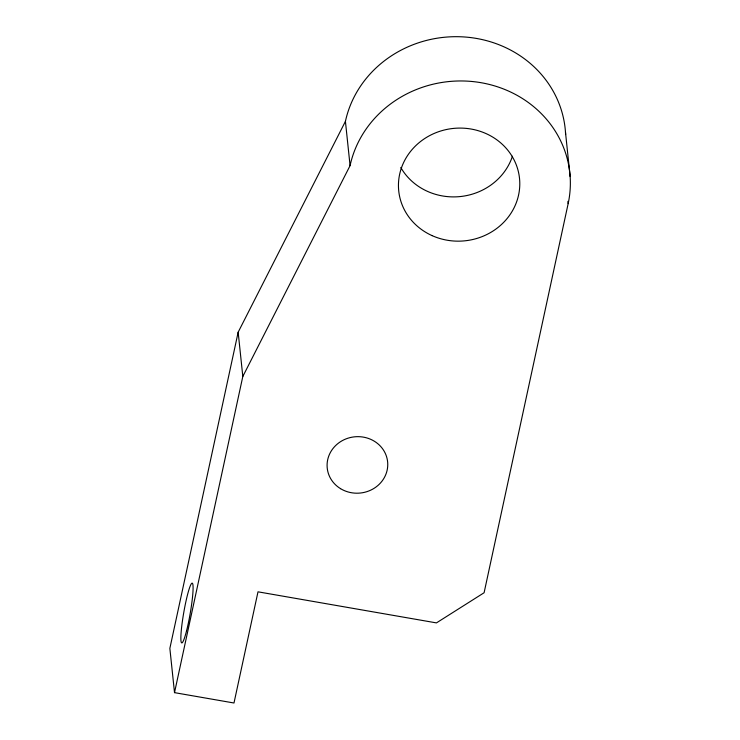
<?xml version="1.0" encoding="UTF-8"?>
<svg xmlns="http://www.w3.org/2000/svg" width="740" height="740" viewBox="0 0 740 740"><rect width="100%" height="100%" fill="white"/><g stroke="black" fill="none" stroke-linecap="round" stroke-linejoin="round"><path stroke-width="1.11" d="M565.619 134.56A111.324 103.582 -6 0 0 463.259 36.898A111.324 103.582 -6 0 0 345.423 121.369L238.16 332.204L169.858 648.379L174.511 692.64L233.988 703L258.001 591.824L436.443 622.895L484.099 592.74L568.163 203.611L567.922 201.345M174.511 692.64L242.812 376.475L350.075 165.631A111.324 103.582 -6 0 1 481.139 82.714A111.324 103.582 -6 0 1 568.163 203.611M565.49 132.321L570.142 176.592M345.423 121.369L350.075 165.631M238.16 332.204L242.812 376.475M512.441 156.242A60.726 56.499 -6 0 1 460.095 196.572A60.726 56.499 -6 0 1 400.803 167.499M432.123 235.635A60.726 56.499 -6 0 0 519.674 180.236A60.726 56.499 -6 0 0 425.555 137.992A60.726 56.499 -6 0 0 432.123 235.635M340.557 488.668A30.359 28.25 -6 0 0 387.695 466.357A30.359 28.25 -6 0 0 343.998 439.764A30.359 28.25 -6 0 0 340.557 488.668M186.536 630.915A30.359 3.256 -80.1 0 0 192.465 583.324A30.359 3.256 -80.1 0 0 181.901 624.856A30.359 3.256 -80.1 0 0 186.536 630.915"/></g></svg>
